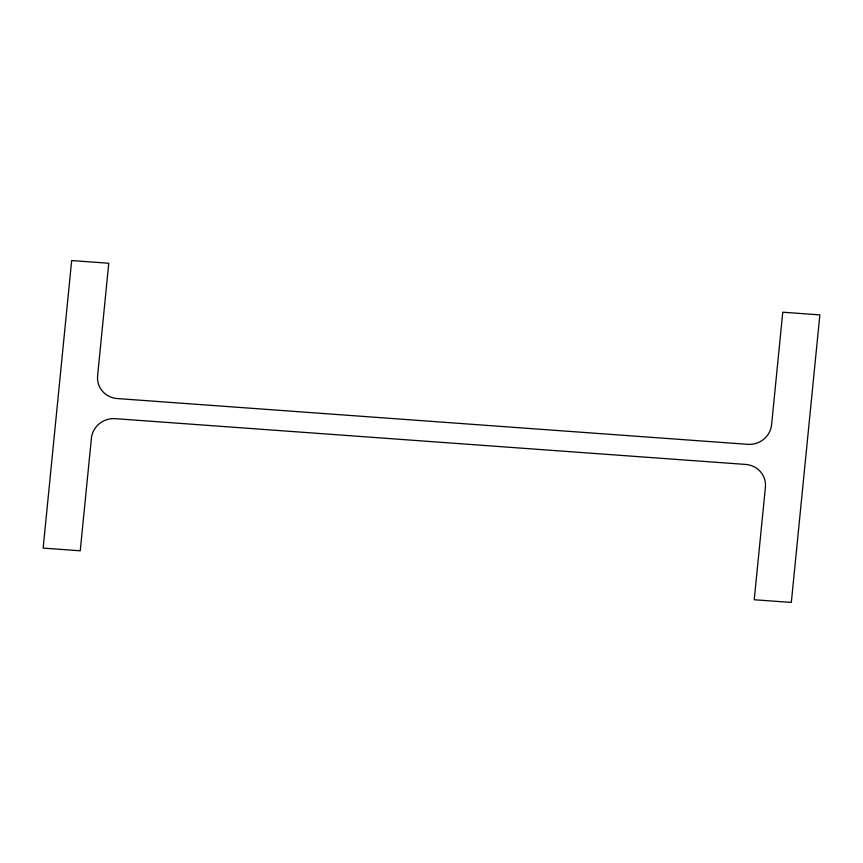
<?xml version="1.0" encoding="UTF-8"?>
<svg xmlns="http://www.w3.org/2000/svg" width="863" height="863" viewBox="0 0 863 863"><rect width="100%" height="100%" fill="white"/><g stroke="black" fill="none" stroke-linecap="round" stroke-linejoin="round"><path stroke-width="1.29" d="M71.672 260.561L43.15 548.102L80.237 550.799L91.402 438.253A21.953 21.165 -18.2 0 1 115.275 418.663L745.729 464.445A21.953 21.165 -18.2 0 1 765.405 487.207L754.24 599.742L791.328 602.439L819.85 314.898L782.763 312.201L771.598 424.747A21.953 21.165 -18.2 0 1 747.725 444.337L117.271 398.555A21.953 21.165 -18.2 0 1 97.595 375.793L108.76 263.258L71.672 260.561"/></g></svg>
